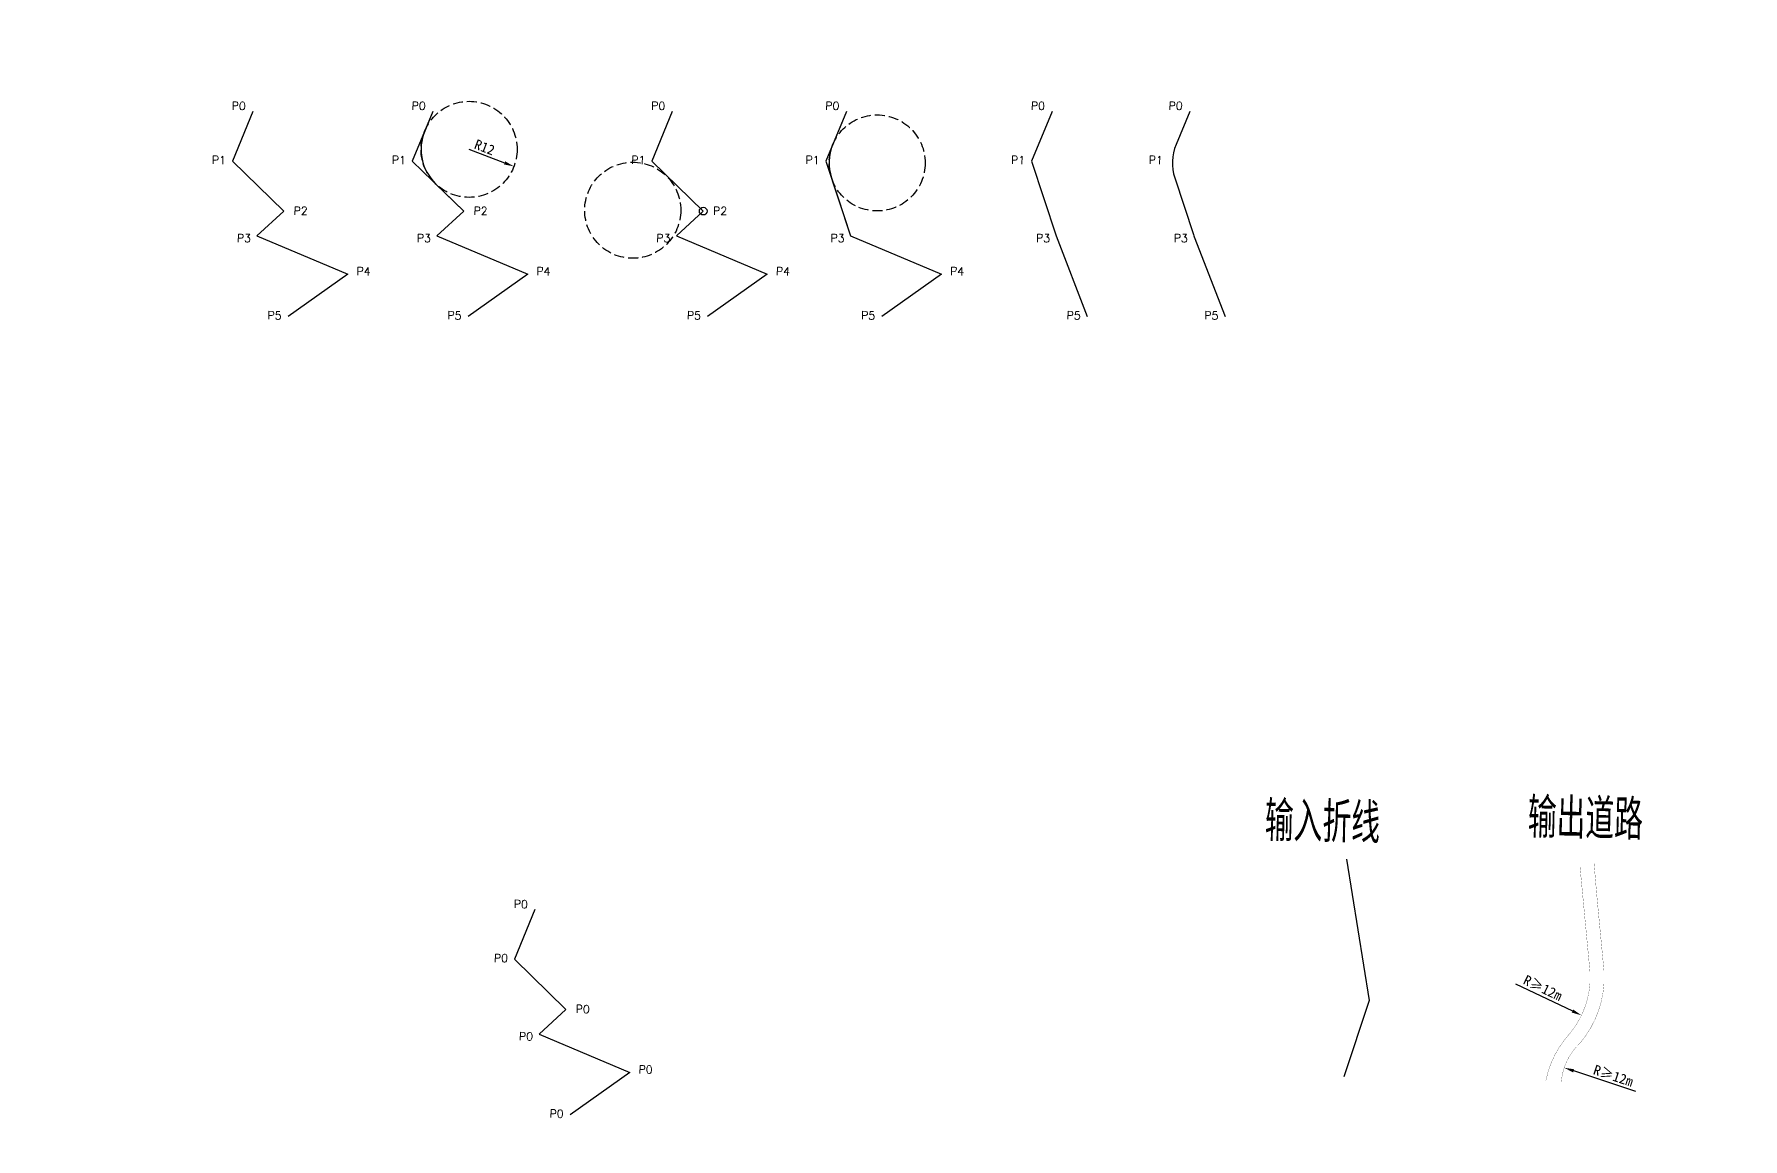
# Model space of a CAD drawing. Header units: millimetres. Extents: x -725 to 2274960, y -506 to 2980382.
# Drawn here: x 573582.6 to 574009.5, y 2880407.6 to 2880683.6 of the extents above; entities that cross this region are included whole.
import ezdxf
from ezdxf.enums import TextEntityAlignment as Align

# ---------------------------------------------------------------- set-up
doc = ezdxf.new("R2010")
doc.units = ezdxf.units.MM
doc.header["$LTSCALE"] = 1000
doc.linetypes.add('DASH', pattern=[0.35, 0.25, -0.1])
for name, color, linetype in [('DLSS', 8, 'Continuous'), ('E_OTHER', 7, 'Continuous'), ('YHJ_剖面_梁板', 4, 'Continuous'), ('ZJ', 7, 'Continuous')]:
    doc.layers.add(name, color=color, linetype=linetype)
doc.styles.add('_TCH_DIM', font='SIMPLEX', dxfattribs={"bigfont": 'GBCBIG'})
doc.dimstyles.new('ISO-25', dxfattribs={"dimtxt": 2.5, "dimasz": 2.5, "dimexe": 1.25, "dimexo": 0.625, "dimtad": 1, "dimdsep": 46, "dimtxsty": 'Standard', "dimcen": 2.5, "dimadec": 0, "dimazin": 0, "dimtfac": 1, "dimtmove": 0, "dimatfit": 3, "dimfxl": 1, "dimarcsym": 0})

# ---------------------------------------------------------------- blocks, each defined once
blk = doc.blocks.new('*D584')
at = {"layer": 'Defpoints', "color": 0, "transparency": 16777216}
for p in [(573949.34, 2880448.03, 0.09), (573969.23, 2880438.46, 0.09)]:
    blk.add_point(p, dxfattribs=at)
at = {"layer": 'E_OTHER', "color": 0, "lineweight": -2, "transparency": 16777216}
blk.add_line((573952.78, 2880446.37), (573966.97, 2880439.55), dxfattribs=at)
at = {"layer": 'E_OTHER', "color": 0, "transparency": 16777216}
blk.add_solid([(573967.16, 2880439.92), (573966.79, 2880439.17), (573969.23, 2880438.46)], dxfattribs=at)
at = {"layer": 'E_OTHER', "color": 0, "transparency": 16777216, "insert": (573959.56, 2880445.28), "char_height": 2.5, "attachment_point": 5, "rotation": 334.3154}
blk.add_mtext('R{\\fSimSun|b0|i0|c134|p2;≥}12m', dxfattribs=at)
blk = doc.blocks.new('*D585')
at = {"layer": 'Defpoints', "color": 0, "transparency": 16777216}
for p in [(573964.91, 2880425.38, 0.09), (573978.94, 2880420.71, 0.09)]:
    blk.add_point(p, dxfattribs=at)
at = {"layer": 'E_OTHER', "color": 0, "lineweight": -2, "transparency": 16777216}
blk.add_line((573982.82, 2880419.42), (573967.28, 2880424.59), dxfattribs=at)
at = {"layer": 'E_OTHER', "color": 0, "transparency": 16777216}
blk.add_solid([(573967.41, 2880424.98), (573967.15, 2880424.19), (573964.91, 2880425.38)], dxfattribs=at)
at = {"layer": 'E_OTHER', "color": 0, "transparency": 16777216, "insert": (573977.19, 2880423.35), "char_height": 2.5, "attachment_point": 5, "rotation": 341.6092}
blk.add_mtext('R{\\fSimSun|b0|i0|c134|p2;≥}12m', dxfattribs=at)
blk = doc.blocks.new('*D587')
at = {"layer": 'Defpoints', "color": 0, "transparency": 16777216}
for p in [(573691.24, 2880654.82), (573702.45, 2880650.54)]:
    blk.add_point(p, dxfattribs=at)
at = {"layer": 'E_OTHER', "color": 0, "lineweight": -2, "transparency": 16777216}
blk.add_line((573691.16, 2880654.85), (573700.12, 2880651.43), dxfattribs=at)
at = {"layer": 'E_OTHER', "color": 0, "transparency": 16777216}
blk.add_solid([(573700.27, 2880651.82), (573699.97, 2880651.04), (573702.45, 2880650.54)], dxfattribs=at)
at = {"layer": 'E_OTHER', "color": 0, "transparency": 16777216, "insert": (573695.14, 2880655.34), "char_height": 2.5, "attachment_point": 5, "rotation": 339.1255}
blk.add_mtext('R12', dxfattribs=at)

msp = doc.modelspace()

# ---------------------------------------------------------------- linework, layer by layer
at = {"layer": 'DLSS', "color": 4, "linetype": 'Continuous', "const_width": 0.054, "elevation": 0.0931, "flags": 128}
for points in [[(573972.3541, 2880476.5619), (573973.1429, 2880467.5422), (573974.8531, 2880449.565), (573974.8531, 2880446.3594, -0.1597663), (573968.9132, 2880431.5779, 0.19244006), (573964.1873, 2880421.6745, 0.19244006)], [(573971.0959, 2880452.1025), (573971.3531, 2880449.3989), (573971.3531, 2880446.4778, -0.15614488), (573966.3631, 2880433.985, 0.13661662), (573960.3346, 2880422.1822, 0.13661662)]]:
    msp.add_lwpolyline(points, format="xyb", dxfattribs=at)
msp.add_lwpolyline([(573971.0959, 2880452.1025), (573968.841, 2880475.8055)], dxfattribs=at)
at = {"layer": 'E_OTHER'}
for points in [[(573637.2027, 2880664.2907), (573632.0856, 2880651.8861), (573644.9329, 2880639.3727), (573638.2294, 2880633.2074), (573660.9375, 2880623.5949), (573646.0213, 2880613.0289)], [(573682.1696, 2880664.2907), (573677.0525, 2880651.8861), (573689.8998, 2880639.3727), (573683.1963, 2880633.2074), (573705.9044, 2880623.5949), (573690.9882, 2880613.0289)], [(573742.018, 2880664.2907), (573736.9009, 2880651.8861), (573749.7482, 2880639.3727), (573743.0447, 2880633.2074), (573765.7528, 2880623.5949), (573750.8366, 2880613.0289)], [(573785.5488, 2880664.2907), (573780.4316, 2880651.8861), (573786.5755, 2880633.2074), (573809.2836, 2880623.5949), (573794.3673, 2880613.0289)], [(573836.918, 2880664.2907), (573831.8009, 2880651.8861), (573837.9447, 2880633.2074), (573845.7366, 2880613.0289)], [(573910.4898, 2880477.5089), (573916.1877, 2880442.1547), (573909.8558, 2880423.0694)], [(573707.6948, 2880464.8713), (573702.5777, 2880452.4668), (573715.425, 2880439.9534), (573708.7215, 2880433.7881), (573731.4296, 2880424.1756), (573716.5134, 2880413.6096)]]:
    msp.add_lwpolyline(points, dxfattribs=at)
for points in [[(573682.1696, 2880664.2907), (573680.1491, 2880659.3927, 0.30654791), (573682.8694, 2880646.2203), (573689.8998, 2880639.3727), (573683.1963, 2880633.2074), (573705.9044, 2880623.5949), (573690.9882, 2880613.0289)], [(573785.5488, 2880664.2907), (573782.1255, 2880655.9922, 0.17913631), (573781.8195, 2880647.6666), (573786.5755, 2880633.2074), (573809.2836, 2880623.5949), (573794.3673, 2880613.0289)], [(573871.3311, 2880664.2907), (573867.9079, 2880655.9922, 0.17913631), (573867.6019, 2880647.6666), (573872.2627, 2880633.4966, 0.01268377), (573872.4675, 2880632.9234), (573880.1497, 2880613.0289)]]:
    msp.add_lwpolyline(points, format="xyb", dxfattribs=at)
at = {"layer": 'E_OTHER', "linetype": 'DASH', "ltscale": 0.01}
for centre in [(573691.2423, 2880654.8165), (573793.2187, 2880651.4161), (573732.139, 2880639.6022)]:
    msp.add_circle(centre, 12, dxfattribs=at)
at = {"layer": 'E_OTHER', "color": 1}
msp.add_circle((573749.7482, 2880639.3727), 0.9592, dxfattribs=at)
at = {"layer": 'YHJ_剖面_梁板'}
msp.add_circle((589254.9496, 2837256.879), 143124.932, dxfattribs=at)

# ---------------------------------------------------------------- texts
at = {"layer": 'ZJ', "linetype": 'Continuous', "style": '_TCH_DIM'}
for s, height, p in [('P0', 2, (573633.6883, 2880665.6769)), ('P0', 2, (573678.6552, 2880665.6769)), ('P0', 2, (573738.5037, 2880665.6769)), ('P0', 2, (573782.0344, 2880665.6769)), ('P0', 2, (573833.4037, 2880665.6769)), ('P0', 2, (573867.8168, 2880665.6769)), ('P1', 2, (573628.7255, 2880652.1646)), ('P1', 2, (573673.6924, 2880652.1646)), ('P1', 2, (573733.5408, 2880652.1646)), ('P1', 2, (573777.0716, 2880652.1646)), ('P1', 2, (573828.4408, 2880652.1646)), ('P1', 2, (573862.8539, 2880652.1646)), ('P2', 2, (573649.1579, 2880639.4539)), ('P2', 2, (573694.1248, 2880639.4539)), ('P2', 2, (573753.9732, 2880639.4539)), ('P3', 2, (573634.9837, 2880632.6234)), ('P3', 2, (573679.9506, 2880632.6234)), ('P3', 2, (573739.799, 2880632.6234)), ('P3', 2, (573783.3297, 2880632.6234)), ('P3', 2, (573834.699, 2880632.6234)), ('P3', 2, (573869.1121, 2880632.6234)), ('P4', 2, (573664.8678, 2880624.3579)), ('P4', 2, (573709.8347, 2880624.3579)), ('P4', 2, (573769.6831, 2880624.3579)), ('P4', 2, (573813.2138, 2880624.3579)), ('P5', 2, (573642.6285, 2880613.3141)), ('P5', 2, (573687.5954, 2880613.3141)), ('P5', 2, (573747.4438, 2880613.3141)), ('P5', 2, (573790.9745, 2880613.3141)), ('P5', 2, (573842.3438, 2880613.3141)), ('P5', 2, (573876.7569, 2880613.3141)), ('输入折线', 10, (573904.5191, 2880487.2705)), ('输出道路', 10, (573970.2325, 2880488.1145)), ('P0', 2, (573704.1804, 2880466.2576)), ('P0', 2, (573699.2176, 2880452.7453)), ('P0', 2, (573719.65, 2880440.0345)), ('P0', 2, (573705.4758, 2880433.204)), ('P0', 2, (573735.3599, 2880424.9386)), ('P0', 2, (573713.1206, 2880413.8948))]:
    msp.add_text(s, height=height, rotation=358.765187, dxfattribs=at).set_placement(p, align=Align.MIDDLE)

# ---------------------------------------------------------------- dimensions: what is measured, and where the dimension line sits
at = {"layer": 'E_OTHER'}
dim = msp.add_radius_dim(center=(573691.2423, 2880654.8165), mpoint=(573702.4546, 2880650.5407), dimstyle='ISO-25', override={"dimfxl": 75}, dxfattribs=at)
dim.commit()
dim.dimension.update_dxf_attribs({"geometry": '*D587', "text_midpoint": (573694.4736, 2880653.5842), "dimtype": 164})
for center, mpoint, picture, middle in [((573949.3438, 2880448.026, 0.0931), (573969.2274, 2880438.4632, 0.0931), '*D584', (573958.7135, 2880443.5197)), ((573978.9394, 2880420.7141, 0.0931), (573964.9111, 2880425.3782, 0.0931), '*D585', (573976.575, 2880421.5002))]:
    dim = msp.add_radius_dim(center=center, mpoint=mpoint, text='R{\\fSimSun|b0|i0|c134|p2;≥}12m', dimstyle='ISO-25', override={"dimfxl": 75}, dxfattribs=at)
    dim.commit()
    dim.dimension.update_dxf_attribs({"geometry": picture, "text_midpoint": middle, "dimtype": 164})

doc.saveas('drawing.dxf')
